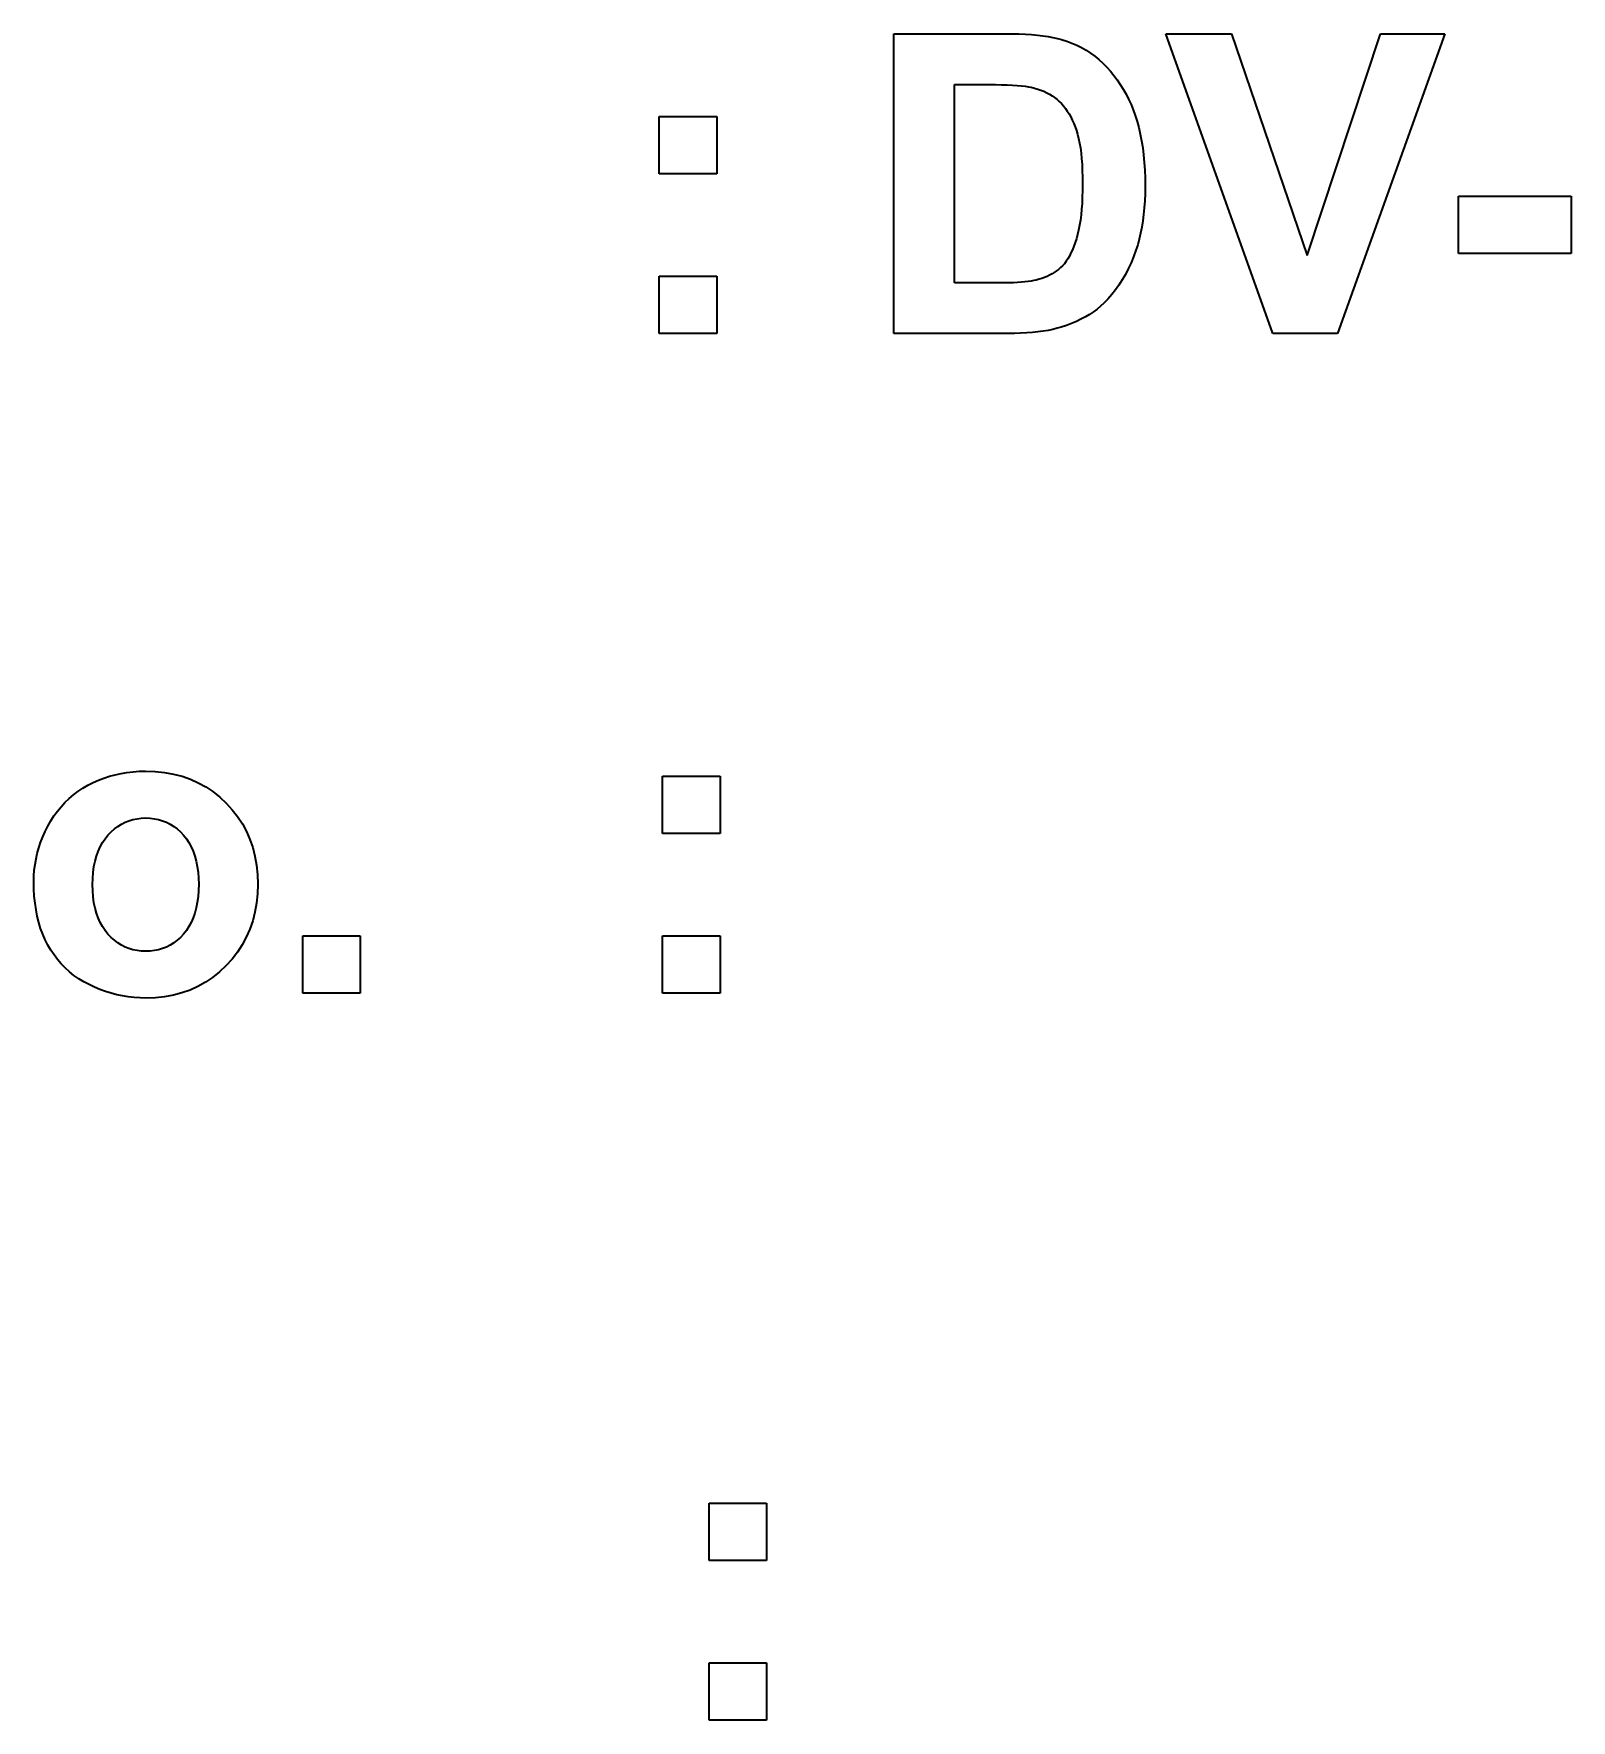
# Model space of a CAD drawing. Extents: x 23 to 587, y 4 to 413.
# Drawn here: x 242.432 to 246.281, y 157.381 to 161.601 of the extents above; entities that cross this region are included whole.
import ezdxf

# ---------------------------------------------------------------- set-up
doc = ezdxf.new("R2010")
doc.units = 0
doc.layers.get('0').update_dxf_attribs({"lineweight": 13})

# ---------------------------------------------------------------- blocks, each defined once
blk = doc.blocks.new('BLOCK7080')
at = {"color": 7, "lineweight": 35, "ltscale": 0.013839}
blk.add_line((-48.0608, 42.1655), (-47.5073, 42.1655), dxfattribs=at)
at = {"color": 7, "lineweight": 35, "ltscale": 0.0375}
blk.add_line((-48.0608, 40.6655), (-48.0608, 42.1655), dxfattribs=at)
at = {"color": 7, "lineweight": 35, "ltscale": 0.000914029}
blk.add_line((-47.5073, 42.1655), (-47.4707, 42.1652), dxfattribs=at)
at = {"color": 7, "lineweight": 35, "ltscale": 0.000869638}
blk.add_line((-47.4707, 42.1652), (-47.436, 42.1643), dxfattribs=at)
at = {"color": 7, "lineweight": 35, "ltscale": 0.000825704}
blk.add_line((-47.436, 42.1643), (-47.403, 42.1629), dxfattribs=at)
at = {"color": 7, "lineweight": 35, "ltscale": 0.000782098}
blk.add_line((-47.403, 42.1629), (-47.3718, 42.1609), dxfattribs=at)
at = {"color": 7, "lineweight": 35, "ltscale": 0.000738868}
blk.add_line((-47.3718, 42.1609), (-47.3423, 42.1583), dxfattribs=at)
at = {"color": 7, "lineweight": 35, "ltscale": 0.000695893}
blk.add_line((-47.3423, 42.1583), (-47.3147, 42.1552), dxfattribs=at)
at = {"color": 7, "lineweight": 35, "ltscale": 0.000653438}
blk.add_line((-47.3147, 42.1552), (-47.2888, 42.1514), dxfattribs=at)
at = {"color": 7, "lineweight": 35, "ltscale": 0.000612078}
blk.add_line((-47.2888, 42.1514), (-47.2647, 42.1471), dxfattribs=at)
at = {"color": 7, "lineweight": 35, "ltscale": 0.00057102}
blk.add_line((-47.2647, 42.1471), (-47.2424, 42.1423), dxfattribs=at)
at = {"color": 7, "lineweight": 35, "ltscale": 0.000531008}
blk.add_line((-47.2424, 42.1423), (-47.2218, 42.1368), dxfattribs=at)
at = {"color": 7, "lineweight": 35, "ltscale": 0.000683476}
blk.add_line((-47.2218, 42.1368), (-47.1958, 42.1284), dxfattribs=at)
at = {"color": 7, "lineweight": 35, "ltscale": 0.000675441}
blk.add_line((-47.1958, 42.1284), (-47.1705, 42.1189), dxfattribs=at)
at = {"color": 7, "lineweight": 35, "ltscale": 0.000669538}
blk.add_line((-47.1705, 42.1189), (-47.146, 42.1081), dxfattribs=at)
at = {"color": 7, "lineweight": 35, "ltscale": 0.008211}
blk.add_line((-46.7, 42.1655), (-46.3716, 42.1655), dxfattribs=at)
at = {"color": 7, "lineweight": 35, "ltscale": 0.039824}
blk.add_line((-46.1638, 40.6655), (-46.7, 42.1655), dxfattribs=at)
at = {"color": 7, "lineweight": 35, "ltscale": 0.029332}
blk.add_line((-46.3716, 42.1655), (-45.992, 41.0553), dxfattribs=at)
at = {"color": 7, "lineweight": 35, "ltscale": 0.029234}
blk.add_line((-45.992, 41.0553), (-45.6246, 42.1655), dxfattribs=at)
at = {"color": 7, "lineweight": 35, "ltscale": 0.039832}
blk.add_line((-45.3033, 42.1655), (-45.8405, 40.6655), dxfattribs=at)
at = {"color": 7, "lineweight": 35, "ltscale": 0.008032}
blk.add_line((-45.6246, 42.1655), (-45.3033, 42.1655), dxfattribs=at)
at = {"color": 7, "lineweight": 35, "ltscale": 0.000665157}
blk.add_line((-47.146, 42.1081), (-47.1223, 42.0961), dxfattribs=at)
at = {"color": 7, "lineweight": 35, "ltscale": 0.000662859}
blk.add_line((-47.1223, 42.0961), (-47.0993, 42.0829), dxfattribs=at)
at = {"color": 7, "lineweight": 35, "ltscale": 0.000662476}
blk.add_line((-47.0993, 42.0829), (-47.0771, 42.0684), dxfattribs=at)
at = {"color": 7, "lineweight": 35, "ltscale": 0.000663985}
blk.add_line((-47.0771, 42.0684), (-47.0556, 42.0528), dxfattribs=at)
at = {"color": 7, "lineweight": 35, "ltscale": 0.000667388}
blk.add_line((-47.0556, 42.0528), (-47.0349, 42.036), dxfattribs=at)
at = {"color": 7, "lineweight": 35, "ltscale": 0.000672653}
blk.add_line((-47.0349, 42.036), (-47.0149, 42.0179), dxfattribs=at)
at = {"color": 7, "lineweight": 35, "ltscale": 0.000679618}
blk.add_line((-47.0149, 42.0179), (-46.9957, 41.9987), dxfattribs=at)
at = {"color": 7, "lineweight": 35, "ltscale": 0.000684486}
blk.add_line((-46.9957, 41.9987), (-46.9773, 41.9784), dxfattribs=at)
at = {"color": 7, "lineweight": 35, "ltscale": 0.000686684}
blk.add_line((-46.9773, 41.9784), (-46.9599, 41.9572), dxfattribs=at)
at = {"color": 7, "lineweight": 35, "ltscale": 0.00068997}
blk.add_line((-46.9599, 41.9572), (-46.9433, 41.9351), dxfattribs=at)
at = {"color": 7, "lineweight": 35, "ltscale": 0.024838}
blk.add_line((-47.758, 40.9182), (-47.758, 41.9117), dxfattribs=at)
at = {"color": 7, "lineweight": 35, "ltscale": 0.003402}
blk.add_line((-47.758, 41.9117), (-47.6219, 41.9117), dxfattribs=at)
at = {"color": 7, "lineweight": 35, "ltscale": 0.000895507}
blk.add_line((-47.6219, 41.9117), (-47.5861, 41.9116), dxfattribs=at)
at = {"color": 7, "lineweight": 35, "ltscale": 0.000834718}
blk.add_line((-47.5861, 41.9116), (-47.5527, 41.9112), dxfattribs=at)
at = {"color": 7, "lineweight": 35, "ltscale": 0.000774008}
blk.add_line((-47.5527, 41.9112), (-47.5217, 41.9104), dxfattribs=at)
at = {"color": 7, "lineweight": 35, "ltscale": 0.000713244}
blk.add_line((-47.5217, 41.9104), (-47.4932, 41.9094), dxfattribs=at)
at = {"color": 7, "lineweight": 35, "ltscale": 0.000652906}
blk.add_line((-47.4932, 41.9094), (-47.4671, 41.9081), dxfattribs=at)
at = {"color": 7, "lineweight": 35, "ltscale": 0.000592403}
blk.add_line((-47.4671, 41.9081), (-47.4435, 41.9066), dxfattribs=at)
at = {"color": 7, "lineweight": 35, "ltscale": 0.000532289}
blk.add_line((-47.4435, 41.9066), (-47.4223, 41.9047), dxfattribs=at)
at = {"color": 7, "lineweight": 35, "ltscale": 0.00047247}
blk.add_line((-47.4223, 41.9047), (-47.4035, 41.9026), dxfattribs=at)
at = {"color": 7, "lineweight": 35, "ltscale": 0.000413027}
blk.add_line((-47.4035, 41.9026), (-47.3872, 41.9001), dxfattribs=at)
at = {"color": 7, "lineweight": 35, "ltscale": 0.000354345}
blk.add_line((-47.3872, 41.9001), (-47.3733, 41.8974), dxfattribs=at)
at = {"color": 7, "lineweight": 35, "ltscale": 0.000429045}
blk.add_line((-47.3733, 41.8974), (-47.3566, 41.8934), dxfattribs=at)
at = {"color": 7, "lineweight": 35, "ltscale": 0.000419252}
blk.add_line((-47.3566, 41.8934), (-47.3405, 41.8887), dxfattribs=at)
at = {"color": 7, "lineweight": 35, "ltscale": 0.000409987}
blk.add_line((-47.3405, 41.8887), (-47.325, 41.8833), dxfattribs=at)
at = {"color": 7, "lineweight": 35, "ltscale": 0.000402146}
blk.add_line((-47.325, 41.8833), (-47.3101, 41.8773), dxfattribs=at)
at = {"color": 7, "lineweight": 35, "ltscale": 0.000395555}
blk.add_line((-47.3101, 41.8773), (-47.2958, 41.8705), dxfattribs=at)
at = {"color": 7, "lineweight": 35, "ltscale": 0.000389678}
blk.add_line((-47.2958, 41.8705), (-47.282, 41.8631), dxfattribs=at)
at = {"color": 7, "lineweight": 35, "ltscale": 0.000695151}
blk.add_line((-46.9433, 41.9351), (-46.9276, 41.9122), dxfattribs=at)
at = {"color": 7, "lineweight": 35, "ltscale": 0.000701646}
blk.add_line((-46.9276, 41.9122), (-46.9128, 41.8883), dxfattribs=at)
at = {"color": 7, "lineweight": 35, "ltscale": 0.000709384}
blk.add_line((-46.9128, 41.8883), (-46.8989, 41.8636), dxfattribs=at)
at = {"color": 7, "lineweight": 35, "ltscale": 0.00038532}
blk.add_line((-47.282, 41.8631), (-47.2689, 41.8551), dxfattribs=at)
at = {"color": 7, "lineweight": 35, "ltscale": 0.000382072}
blk.add_line((-47.2689, 41.8551), (-47.2564, 41.8463), dxfattribs=at)
at = {"color": 7, "lineweight": 35, "ltscale": 0.000380369}
blk.add_line((-47.2564, 41.8463), (-47.2444, 41.8369), dxfattribs=at)
at = {"color": 7, "lineweight": 35, "ltscale": 0.000379753}
blk.add_line((-47.2444, 41.8369), (-47.2331, 41.8268), dxfattribs=at)
at = {"color": 7, "lineweight": 35, "ltscale": 0.000382492}
blk.add_line((-47.2331, 41.8268), (-47.2223, 41.816), dxfattribs=at)
at = {"color": 7, "lineweight": 35, "ltscale": 0.000389437}
blk.add_line((-47.2223, 41.816), (-47.212, 41.8043), dxfattribs=at)
at = {"color": 7, "lineweight": 35, "ltscale": 0.000397154}
blk.add_line((-47.212, 41.8043), (-47.2021, 41.7918), dxfattribs=at)
at = {"color": 7, "lineweight": 35, "ltscale": 0.000406272}
blk.add_line((-47.2021, 41.7918), (-47.1928, 41.7785), dxfattribs=at)
at = {"color": 7, "lineweight": 35, "ltscale": 0.000718211}
blk.add_line((-46.8989, 41.8636), (-46.886, 41.8379), dxfattribs=at)
at = {"color": 7, "lineweight": 35, "ltscale": 0.000728511}
blk.add_line((-46.886, 41.8379), (-46.8739, 41.8114), dxfattribs=at)
at = {"color": 7, "lineweight": 35, "ltscale": 0.000740196}
blk.add_line((-46.8739, 41.8114), (-46.8627, 41.784), dxfattribs=at)
at = {"color": 7, "lineweight": 35, "ltscale": 0.000752815}
blk.add_line((-46.8627, 41.784), (-46.8525, 41.7557), dxfattribs=at)
at = {"color": 7, "lineweight": 35, "ltscale": 0.007188}
for p, q in [((-49.2355, 41.7521), (-48.948, 41.7521)), ((-49.2355, 41.4646), (-49.2355, 41.7521)), ((-48.948, 41.7521), (-48.948, 41.4646)), ((-48.948, 41.4646), (-49.2355, 41.4646)), ((-45.2348, 41.0655), (-45.2348, 41.3531)), ((-44.67, 41.3531), (-44.67, 41.0655)), ((-49.2355, 40.953), (-48.948, 40.953)), ((-49.2355, 40.6655), (-49.2355, 40.953)), ((-48.948, 40.953), (-48.948, 40.6655)), ((-48.948, 40.6655), (-49.2355, 40.6655)), ((-49.2185, 38.4503), (-48.9309, 38.4503)), ((-49.2185, 38.1628), (-49.2185, 38.4503)), ((-48.9309, 38.4503), (-48.9309, 38.1628)), ((-48.9309, 38.1628), (-49.2185, 38.1628)), ((-51.0203, 37.6512), (-50.7328, 37.6512)), ((-51.0203, 37.3637), (-51.0203, 37.6512)), ((-50.7328, 37.6512), (-50.7328, 37.3637)), ((-49.2185, 37.6512), (-48.9309, 37.6512)), ((-49.2185, 37.3637), (-49.2185, 37.6512)), ((-48.9309, 37.6512), (-48.9309, 37.3637)), ((-50.7328, 37.3637), (-51.0203, 37.3637)), ((-48.9309, 37.3637), (-49.2185, 37.3637)), ((-48.9862, 34.8116), (-48.6987, 34.8116)), ((-48.9862, 34.5241), (-48.9862, 34.8116)), ((-48.6987, 34.8116), (-48.6987, 34.5241)), ((-48.6987, 34.5241), (-48.9862, 34.5241)), ((-48.9862, 34.0125), (-48.6987, 34.0125)), ((-48.9862, 33.725), (-48.9862, 34.0125)), ((-48.6987, 34.0125), (-48.6987, 33.725)), ((-48.6987, 33.725), (-48.9862, 33.725))]:
    blk.add_line(p, q, dxfattribs=at)
at = {"color": 7, "lineweight": 35, "ltscale": 0.000416288}
blk.add_line((-47.1928, 41.7785), (-47.184, 41.7644), dxfattribs=at)
at = {"color": 7, "lineweight": 35, "ltscale": 0.000427894}
blk.add_line((-47.184, 41.7644), (-47.1756, 41.7494), dxfattribs=at)
at = {"color": 7, "lineweight": 35, "ltscale": 0.000440304}
blk.add_line((-47.1756, 41.7494), (-47.1678, 41.7337), dxfattribs=at)
at = {"color": 7, "lineweight": 35, "ltscale": 0.000453319}
blk.add_line((-47.1678, 41.7337), (-47.1604, 41.7171), dxfattribs=at)
at = {"color": 7, "lineweight": 35, "ltscale": 0.000467672}
blk.add_line((-47.1604, 41.7171), (-47.1535, 41.6997), dxfattribs=at)
at = {"color": 7, "lineweight": 35, "ltscale": 0.000482224}
blk.add_line((-47.1535, 41.6997), (-47.1471, 41.6815), dxfattribs=at)
at = {"color": 7, "lineweight": 35, "ltscale": 0.000771583}
blk.add_line((-46.8525, 41.7557), (-46.8431, 41.7263), dxfattribs=at)
at = {"color": 7, "lineweight": 35, "ltscale": 0.000796858}
blk.add_line((-46.8431, 41.7263), (-46.8348, 41.6955), dxfattribs=at)
at = {"color": 7, "lineweight": 35, "ltscale": 0.000507435}
blk.add_line((-47.1471, 41.6815), (-47.1413, 41.6621), dxfattribs=at)
at = {"color": 7, "lineweight": 35, "ltscale": 0.000541983}
blk.add_line((-47.1413, 41.6621), (-47.1361, 41.641), dxfattribs=at)
at = {"color": 7, "lineweight": 35, "ltscale": 0.000578035}
for p, q in [((-47.1361, 41.641), (-47.1315, 41.6184)), ((-52.01, 38.1367), (-51.9954, 38.1546))]:
    blk.add_line(p, q, dxfattribs=at)
at = {"color": 7, "lineweight": 35, "ltscale": 0.000615438}
blk.add_line((-47.1315, 41.6184), (-47.1275, 41.5941), dxfattribs=at)
at = {"color": 7, "lineweight": 35, "ltscale": 0.000823477}
blk.add_line((-46.8348, 41.6955), (-46.8274, 41.6634), dxfattribs=at)
at = {"color": 7, "lineweight": 35, "ltscale": 0.000851304}
blk.add_line((-46.8274, 41.6634), (-46.821, 41.63), dxfattribs=at)
at = {"color": 7, "lineweight": 35, "ltscale": 0.000879773}
blk.add_line((-46.821, 41.63), (-46.8156, 41.5952), dxfattribs=at)
at = {"color": 7, "lineweight": 35, "ltscale": 0.000652842}
blk.add_line((-47.1275, 41.5941), (-47.1241, 41.5682), dxfattribs=at)
at = {"color": 7, "lineweight": 35, "ltscale": 0.000691255}
blk.add_line((-47.1241, 41.5682), (-47.1214, 41.5407), dxfattribs=at)
at = {"color": 7, "lineweight": 35, "ltscale": 0.00073021}
blk.add_line((-47.1214, 41.5407), (-47.1192, 41.5115), dxfattribs=at)
at = {"color": 7, "lineweight": 35, "ltscale": 0.000910052}
blk.add_line((-46.8156, 41.5952), (-46.8112, 41.559), dxfattribs=at)
at = {"color": 7, "lineweight": 35, "ltscale": 0.000940465}
blk.add_line((-46.8112, 41.559), (-46.8078, 41.5216), dxfattribs=at)
at = {"color": 7, "lineweight": 35, "ltscale": 0.000769605}
blk.add_line((-47.1192, 41.5115), (-47.1177, 41.4808), dxfattribs=at)
at = {"color": 7, "lineweight": 35, "ltscale": 0.00080943}
blk.add_line((-47.1177, 41.4808), (-47.1167, 41.4484), dxfattribs=at)
at = {"color": 7, "lineweight": 35, "ltscale": 0.000849559}
blk.add_line((-47.1167, 41.4484), (-47.1164, 41.4145), dxfattribs=at)
at = {"color": 7, "lineweight": 35, "ltscale": 0.000972018}
blk.add_line((-46.8078, 41.5216), (-46.8053, 41.4828), dxfattribs=at)
at = {"color": 7, "lineweight": 35, "ltscale": 0.001004}
blk.add_line((-46.8053, 41.4828), (-46.8038, 41.4426), dxfattribs=at)
at = {"color": 7, "lineweight": 35, "ltscale": 0.000815152}
blk.add_line((-47.1167, 41.3804), (-47.1177, 41.3478), dxfattribs=at)
at = {"color": 7, "lineweight": 35, "ltscale": 0.000851484}
blk.add_line((-47.1164, 41.4145), (-47.1167, 41.3804), dxfattribs=at)
at = {"color": 7, "lineweight": 35, "ltscale": 0.000888346}
blk.add_line((-46.8038, 41.3646), (-46.8052, 41.3291), dxfattribs=at)
at = {"color": 7, "lineweight": 35, "ltscale": 0.001037}
blk.add_line((-46.8038, 41.4426), (-46.8033, 41.4012), dxfattribs=at)
at = {"color": 7, "lineweight": 35, "ltscale": 0.000913322}
blk.add_line((-46.8033, 41.4012), (-46.8038, 41.3646), dxfattribs=at)
at = {"color": 7, "lineweight": 35, "ltscale": 0.000708321}
blk.add_line((-47.1214, 41.287), (-47.1241, 41.2588), dxfattribs=at)
at = {"color": 7, "lineweight": 35, "ltscale": 0.000743898}
blk.add_line((-47.1192, 41.3167), (-47.1214, 41.287), dxfattribs=at)
at = {"color": 7, "lineweight": 35, "ltscale": 0.000779143}
blk.add_line((-47.1177, 41.3478), (-47.1192, 41.3167), dxfattribs=at)
at = {"color": 7, "lineweight": 35, "ltscale": 0.000840456}
blk.add_line((-46.8075, 41.2946), (-46.8107, 41.2612), dxfattribs=at)
at = {"color": 7, "lineweight": 35, "ltscale": 0.000863648}
blk.add_line((-46.8052, 41.3291), (-46.8075, 41.2946), dxfattribs=at)
at = {"color": 7, "lineweight": 35, "ltscale": 0.01412}
for p, q in [((-45.2348, 41.3531), (-44.67, 41.3531)), ((-44.67, 41.0655), (-45.2348, 41.0655))]:
    blk.add_line(p, q, dxfattribs=at)
at = {"color": 7, "lineweight": 35, "ltscale": 0.000606483}
blk.add_line((-47.1315, 41.2068), (-47.1361, 41.183), dxfattribs=at)
at = {"color": 7, "lineweight": 35, "ltscale": 0.000639922}
blk.add_line((-47.1275, 41.2321), (-47.1315, 41.2068), dxfattribs=at)
at = {"color": 7, "lineweight": 35, "ltscale": 0.000673671}
blk.add_line((-47.1241, 41.2588), (-47.1275, 41.2321), dxfattribs=at)
at = {"color": 7, "lineweight": 35, "ltscale": 0.000774447}
blk.add_line((-46.8199, 41.1973), (-46.8259, 41.1669), dxfattribs=at)
at = {"color": 7, "lineweight": 35, "ltscale": 0.000795225}
blk.add_line((-46.8149, 41.2287), (-46.8199, 41.1973), dxfattribs=at)
at = {"color": 7, "lineweight": 35, "ltscale": 0.000817587}
blk.add_line((-46.8107, 41.2612), (-46.8149, 41.2287), dxfattribs=at)
at = {"color": 7, "lineweight": 35, "ltscale": 0.000490823}
blk.add_line((-47.1535, 41.1201), (-47.1601, 41.1017), dxfattribs=at)
at = {"color": 7, "lineweight": 35, "ltscale": 0.000514273}
blk.add_line((-47.1471, 41.1397), (-47.1535, 41.1201), dxfattribs=at)
at = {"color": 7, "lineweight": 35, "ltscale": 0.00054223}
blk.add_line((-47.1413, 41.1606), (-47.1471, 41.1397), dxfattribs=at)
at = {"color": 7, "lineweight": 35, "ltscale": 0.000573873}
blk.add_line((-47.1361, 41.183), (-47.1413, 41.1606), dxfattribs=at)
at = {"color": 7, "lineweight": 35, "ltscale": 0.000717009}
blk.add_line((-46.8406, 41.1092), (-46.8494, 41.0819), dxfattribs=at)
at = {"color": 7, "lineweight": 35, "ltscale": 0.000735296}
blk.add_line((-46.8328, 41.1376), (-46.8406, 41.1092), dxfattribs=at)
at = {"color": 7, "lineweight": 35, "ltscale": 0.000753977}
blk.add_line((-46.8259, 41.1669), (-46.8328, 41.1376), dxfattribs=at)
at = {"color": 7, "lineweight": 35, "ltscale": 0.000365265}
blk.add_line((-47.1989, 41.0265), (-47.2077, 41.0148), dxfattribs=at)
at = {"color": 7, "lineweight": 35, "ltscale": 0.000383105}
blk.add_line((-47.1904, 41.0392), (-47.1989, 41.0265), dxfattribs=at)
at = {"color": 7, "lineweight": 35, "ltscale": 0.00040258}
blk.add_line((-47.1823, 41.0531), (-47.1904, 41.0392), dxfattribs=at)
at = {"color": 7, "lineweight": 35, "ltscale": 0.000423106}
blk.add_line((-47.1746, 41.0682), (-47.1823, 41.0531), dxfattribs=at)
at = {"color": 7, "lineweight": 35, "ltscale": 0.000444589}
blk.add_line((-47.1672, 41.0844), (-47.1746, 41.0682), dxfattribs=at)
at = {"color": 7, "lineweight": 35, "ltscale": 0.000467323}
blk.add_line((-47.1601, 41.1017), (-47.1672, 41.0844), dxfattribs=at)
at = {"color": 7, "lineweight": 35, "ltscale": 0.000834514}
blk.add_line((-46.8611, 41.0498), (-46.8738, 41.0189), dxfattribs=at)
at = {"color": 7, "lineweight": 35, "ltscale": 0.000854905}
blk.add_line((-46.8494, 41.0819), (-46.8611, 41.0498), dxfattribs=at)
at = {"color": 7, "lineweight": 35, "ltscale": 0.000375335}
blk.add_line((-47.3342, 40.9365), (-47.3487, 40.9325), dxfattribs=at)
at = {"color": 7, "lineweight": 35, "ltscale": 0.000366632}
blk.add_line((-47.3202, 40.9409), (-47.3342, 40.9365), dxfattribs=at)
at = {"color": 7, "lineweight": 35, "ltscale": 0.000359242}
blk.add_line((-47.3068, 40.9459), (-47.3202, 40.9409), dxfattribs=at)
at = {"color": 7, "lineweight": 35, "ltscale": 0.000352175}
blk.add_line((-47.2938, 40.9514), (-47.3068, 40.9459), dxfattribs=at)
at = {"color": 7, "lineweight": 35, "ltscale": 0.000346017}
blk.add_line((-47.2813, 40.9573), (-47.2938, 40.9514), dxfattribs=at)
at = {"color": 7, "lineweight": 35, "ltscale": 0.0003407}
blk.add_line((-47.2693, 40.9638), (-47.2813, 40.9573), dxfattribs=at)
at = {"color": 7, "lineweight": 35, "ltscale": 0.000336091}
blk.add_line((-47.2579, 40.9709), (-47.2693, 40.9638), dxfattribs=at)
at = {"color": 7, "lineweight": 35, "ltscale": 0.000332564}
blk.add_line((-47.2469, 40.9784), (-47.2579, 40.9709), dxfattribs=at)
at = {"color": 7, "lineweight": 35, "ltscale": 0.000329907}
blk.add_line((-47.2364, 40.9864), (-47.2469, 40.9784), dxfattribs=at)
at = {"color": 7, "lineweight": 35, "ltscale": 0.000328308}
blk.add_line((-47.2264, 40.9949), (-47.2364, 40.9864), dxfattribs=at)
at = {"color": 7, "lineweight": 35, "ltscale": 0.000334227}
blk.add_line((-47.2169, 41.0043), (-47.2264, 40.9949), dxfattribs=at)
at = {"color": 7, "lineweight": 35, "ltscale": 0.000348723}
blk.add_line((-47.2077, 41.0148), (-47.2169, 41.0043), dxfattribs=at)
at = {"color": 7, "lineweight": 35, "ltscale": 0.000782221}
blk.add_line((-46.9021, 40.9609), (-46.9177, 40.9338), dxfattribs=at)
at = {"color": 7, "lineweight": 35, "ltscale": 0.00079811}
blk.add_line((-46.8875, 40.9893), (-46.9021, 40.9609), dxfattribs=at)
at = {"color": 7, "lineweight": 35, "ltscale": 0.000815353}
blk.add_line((-46.8738, 41.0189), (-46.8875, 40.9893), dxfattribs=at)
at = {"color": 7, "lineweight": 35, "ltscale": 0.005653}
blk.add_line((-47.5319, 40.9182), (-47.758, 40.9182), dxfattribs=at)
at = {"color": 7, "lineweight": 35, "ltscale": 0.00061686}
blk.add_line((-47.5072, 40.9183), (-47.5319, 40.9182), dxfattribs=at)
at = {"color": 7, "lineweight": 35, "ltscale": 0.000581448}
blk.add_line((-47.4839, 40.9188), (-47.5072, 40.9183), dxfattribs=at)
at = {"color": 7, "lineweight": 35, "ltscale": 0.000546369}
blk.add_line((-47.4621, 40.9195), (-47.4839, 40.9188), dxfattribs=at)
at = {"color": 7, "lineweight": 35, "ltscale": 0.000511595}
blk.add_line((-47.4417, 40.9205), (-47.4621, 40.9195), dxfattribs=at)
at = {"color": 7, "lineweight": 35, "ltscale": 0.000476604}
blk.add_line((-47.4226, 40.9218), (-47.4417, 40.9205), dxfattribs=at)
at = {"color": 7, "lineweight": 35, "ltscale": 0.000441976}
blk.add_line((-47.405, 40.9234), (-47.4226, 40.9218), dxfattribs=at)
at = {"color": 7, "lineweight": 35, "ltscale": 0.000407589}
blk.add_line((-47.3888, 40.9252), (-47.405, 40.9234), dxfattribs=at)
at = {"color": 7, "lineweight": 35, "ltscale": 0.000373545}
blk.add_line((-47.374, 40.9274), (-47.3888, 40.9252), dxfattribs=at)
at = {"color": 7, "lineweight": 35, "ltscale": 0.000339806}
blk.add_line((-47.3607, 40.9298), (-47.374, 40.9274), dxfattribs=at)
at = {"color": 7, "lineweight": 35, "ltscale": 0.000306599}
blk.add_line((-47.3487, 40.9325), (-47.3607, 40.9298), dxfattribs=at)
at = {"color": 7, "lineweight": 35, "ltscale": 0.000736191}
blk.add_line((-46.9702, 40.8599), (-46.9896, 40.8378), dxfattribs=at)
at = {"color": 7, "lineweight": 35, "ltscale": 0.000745116}
blk.add_line((-46.9517, 40.8833), (-46.9702, 40.8599), dxfattribs=at)
at = {"color": 7, "lineweight": 35, "ltscale": 0.000755339}
blk.add_line((-46.9342, 40.9079), (-46.9517, 40.8833), dxfattribs=at)
at = {"color": 7, "lineweight": 35, "ltscale": 0.000767619}
blk.add_line((-46.9177, 40.9338), (-46.9342, 40.9079), dxfattribs=at)
at = {"color": 7, "lineweight": 35, "ltscale": 0.000588423}
blk.add_line((-47.0623, 40.7739), (-47.0819, 40.7609), dxfattribs=at)
at = {"color": 7, "lineweight": 35, "ltscale": 0.000575179}
blk.add_line((-47.0438, 40.7876), (-47.0623, 40.7739), dxfattribs=at)
at = {"color": 7, "lineweight": 35, "ltscale": 0.000564102}
blk.add_line((-47.0263, 40.8019), (-47.0438, 40.7876), dxfattribs=at)
at = {"color": 7, "lineweight": 35, "ltscale": 0.000553845}
blk.add_line((-47.01, 40.8169), (-47.0263, 40.8019), dxfattribs=at)
at = {"color": 7, "lineweight": 35, "ltscale": 0.000729822}
blk.add_line((-46.9896, 40.8378), (-47.01, 40.8169), dxfattribs=at)
at = {"color": 7, "lineweight": 35, "ltscale": 0.000597617}
blk.add_line((-47.2657, 40.6858), (-47.2891, 40.681), dxfattribs=at)
at = {"color": 7, "lineweight": 35, "ltscale": 0.00056828}
blk.add_line((-47.2436, 40.6912), (-47.2657, 40.6858), dxfattribs=at)
at = {"color": 7, "lineweight": 35, "ltscale": 0.000539685}
blk.add_line((-47.2229, 40.6972), (-47.2436, 40.6912), dxfattribs=at)
at = {"color": 7, "lineweight": 35, "ltscale": 0.000693223}
blk.add_line((-47.1966, 40.7061), (-47.2229, 40.6972), dxfattribs=at)
at = {"color": 7, "lineweight": 35, "ltscale": 0.000673208}
blk.add_line((-47.1714, 40.7157), (-47.1966, 40.7061), dxfattribs=at)
at = {"color": 7, "lineweight": 35, "ltscale": 0.000653877}
blk.add_line((-47.1474, 40.726), (-47.1714, 40.7157), dxfattribs=at)
at = {"color": 7, "lineweight": 35, "ltscale": 0.000635414}
blk.add_line((-47.1245, 40.737), (-47.1474, 40.726), dxfattribs=at)
at = {"color": 7, "lineweight": 35, "ltscale": 0.000618443}
blk.add_line((-47.1026, 40.7486), (-47.1245, 40.737), dxfattribs=at)
at = {"color": 7, "lineweight": 35, "ltscale": 0.000602768}
blk.add_line((-47.0819, 40.7609), (-47.1026, 40.7486), dxfattribs=at)
at = {"color": 7, "lineweight": 35, "ltscale": 0.014248}
blk.add_line((-47.4909, 40.6655), (-48.0608, 40.6655), dxfattribs=at)
at = {"color": 7, "lineweight": 35, "ltscale": 0.000822114}
blk.add_line((-47.458, 40.6658), (-47.4909, 40.6655), dxfattribs=at)
at = {"color": 7, "lineweight": 35, "ltscale": 0.000788855}
blk.add_line((-47.4265, 40.6667), (-47.458, 40.6658), dxfattribs=at)
at = {"color": 7, "lineweight": 35, "ltscale": 0.000755567}
blk.add_line((-47.3963, 40.6683), (-47.4265, 40.6667), dxfattribs=at)
at = {"color": 7, "lineweight": 35, "ltscale": 0.000722949}
blk.add_line((-47.3675, 40.6706), (-47.3963, 40.6683), dxfattribs=at)
at = {"color": 7, "lineweight": 35, "ltscale": 0.000690717}
blk.add_line((-47.34, 40.6734), (-47.3675, 40.6706), dxfattribs=at)
at = {"color": 7, "lineweight": 35, "ltscale": 0.000659213}
blk.add_line((-47.3139, 40.6769), (-47.34, 40.6734), dxfattribs=at)
at = {"color": 7, "lineweight": 35, "ltscale": 0.000628095}
blk.add_line((-47.2891, 40.681), (-47.3139, 40.6769), dxfattribs=at)
at = {"color": 7, "lineweight": 35, "ltscale": 0.008083}
blk.add_line((-45.8405, 40.6655), (-46.1638, 40.6655), dxfattribs=at)
at = {"color": 7, "lineweight": 35, "ltscale": 0.000732184}
blk.add_line((-52.1215, 38.3895), (-52.0962, 38.4043), dxfattribs=at)
at = {"color": 7, "lineweight": 35, "ltscale": 0.000735478}
blk.add_line((-52.0962, 38.4043), (-52.07, 38.4177), dxfattribs=at)
at = {"color": 7, "lineweight": 35, "ltscale": 0.000734076}
blk.add_line((-52.07, 38.4177), (-52.0432, 38.4297), dxfattribs=at)
at = {"color": 7, "lineweight": 35, "ltscale": 0.000734312}
blk.add_line((-52.0432, 38.4297), (-52.0158, 38.4403), dxfattribs=at)
at = {"color": 7, "lineweight": 35, "ltscale": 0.000736584}
blk.add_line((-52.0158, 38.4403), (-51.9878, 38.4495), dxfattribs=at)
at = {"color": 7, "lineweight": 35, "ltscale": 0.000740946}
blk.add_line((-51.9878, 38.4495), (-51.9592, 38.4572), dxfattribs=at)
at = {"color": 7, "lineweight": 35, "ltscale": 0.000747198}
blk.add_line((-51.9592, 38.4572), (-51.93, 38.4636), dxfattribs=at)
at = {"color": 7, "lineweight": 35, "ltscale": 0.000755549}
blk.add_line((-51.93, 38.4636), (-51.9002, 38.4685), dxfattribs=at)
at = {"color": 7, "lineweight": 35, "ltscale": 0.000765409}
blk.add_line((-51.9002, 38.4685), (-51.8698, 38.4721), dxfattribs=at)
at = {"color": 7, "lineweight": 35, "ltscale": 0.00077731}
blk.add_line((-51.8698, 38.4721), (-51.8388, 38.4742), dxfattribs=at)
at = {"color": 7, "lineweight": 35, "ltscale": 0.000790603}
blk.add_line((-51.8388, 38.4742), (-51.8071, 38.4749), dxfattribs=at)
at = {"color": 7, "lineweight": 35, "ltscale": 0.001211}
blk.add_line((-51.8071, 38.4749), (-51.7587, 38.4733), dxfattribs=at)
at = {"color": 7, "lineweight": 35, "ltscale": 0.001172}
blk.add_line((-51.7587, 38.4733), (-51.7121, 38.4685), dxfattribs=at)
at = {"color": 7, "lineweight": 35, "ltscale": 0.001139}
blk.add_line((-51.7121, 38.4685), (-51.6672, 38.4605), dxfattribs=at)
at = {"color": 7, "lineweight": 35, "ltscale": 0.001113}
blk.add_line((-51.6672, 38.4605), (-51.6241, 38.4493), dxfattribs=at)
at = {"color": 7, "lineweight": 35, "ltscale": 0.001094}
blk.add_line((-51.6241, 38.4493), (-51.5828, 38.4348), dxfattribs=at)
at = {"color": 7, "lineweight": 35, "ltscale": 0.001082}
for p, q in [((-51.5828, 38.4348), (-51.5433, 38.4172)), ((-51.3463, 38.2473), (-51.3226, 38.2111))]:
    blk.add_line(p, q, dxfattribs=at)
at = {"color": 7, "lineweight": 35, "ltscale": 0.001078}
for p, q in [((-51.5433, 38.4172), (-51.5055, 38.3964)), ((-51.3226, 38.2111), (-51.3021, 38.1731)), ((-51.545, 37.3975), (-51.5842, 37.3797))]:
    blk.add_line(p, q, dxfattribs=at)
at = {"color": 7, "lineweight": 35, "ltscale": 0.000714538}
blk.add_line((-52.2109, 38.3178), (-52.1903, 38.3376), dxfattribs=at)
at = {"color": 7, "lineweight": 35, "ltscale": 0.000715281}
blk.add_line((-52.1903, 38.3376), (-52.1686, 38.3562), dxfattribs=at)
at = {"color": 7, "lineweight": 35, "ltscale": 0.000718162}
blk.add_line((-52.1686, 38.3562), (-52.1456, 38.3735), dxfattribs=at)
at = {"color": 7, "lineweight": 35, "ltscale": 0.000723996}
blk.add_line((-52.1456, 38.3735), (-52.1215, 38.3895), dxfattribs=at)
at = {"color": 7, "lineweight": 35, "ltscale": 0.001081}
for p, q in [((-51.5055, 38.3964), (-51.4696, 38.3724)), ((-51.3021, 38.1731), (-51.2848, 38.1335))]:
    blk.add_line(p, q, dxfattribs=at)
at = {"color": 7, "lineweight": 35, "ltscale": 0.001092}
for p, q in [((-51.4696, 38.3724), (-51.4354, 38.3452)), ((-51.2848, 38.1335), (-51.2706, 38.0922)), ((-51.2852, 37.6846), (-51.3027, 37.6446))]:
    blk.add_line(p, q, dxfattribs=at)
at = {"color": 7, "lineweight": 35, "ltscale": 0.001111}
for p, q in [((-51.4354, 38.3452), (-51.403, 38.3147)), ((-51.403, 38.3147), (-51.373, 38.2819))]:
    blk.add_line(p, q, dxfattribs=at)
at = {"color": 7, "lineweight": 35, "ltscale": 0.000738415}
blk.add_line((-52.2815, 38.2258), (-52.2656, 38.2507), dxfattribs=at)
at = {"color": 7, "lineweight": 35, "ltscale": 0.000728727}
blk.add_line((-52.2656, 38.2507), (-52.2486, 38.2744), dxfattribs=at)
at = {"color": 7, "lineweight": 35, "ltscale": 0.000721625}
blk.add_line((-52.2486, 38.2744), (-52.2303, 38.2967), dxfattribs=at)
at = {"color": 7, "lineweight": 35, "ltscale": 0.000716919}
blk.add_line((-52.2303, 38.2967), (-52.2109, 38.3178), dxfattribs=at)
at = {"color": 7, "lineweight": 35, "ltscale": 0.000529101}
blk.add_line((-51.8704, 38.2328), (-51.8497, 38.2371), dxfattribs=at)
at = {"color": 7, "lineweight": 35, "ltscale": 0.000539641}
blk.add_line((-51.8497, 38.2371), (-51.8283, 38.2397), dxfattribs=at)
at = {"color": 7, "lineweight": 35, "ltscale": 0.000554286}
blk.add_line((-51.8283, 38.2397), (-51.8061, 38.2406), dxfattribs=at)
at = {"color": 7, "lineweight": 35, "ltscale": 0.000554136}
blk.add_line((-51.8061, 38.2406), (-51.784, 38.2397), dxfattribs=at)
at = {"color": 7, "lineweight": 35, "ltscale": 0.000539243}
blk.add_line((-51.784, 38.2397), (-51.7626, 38.2371), dxfattribs=at)
at = {"color": 7, "lineweight": 35, "ltscale": 0.000528538}
blk.add_line((-51.7626, 38.2371), (-51.7419, 38.2328), dxfattribs=at)
at = {"color": 7, "lineweight": 35, "ltscale": 0.001093}
for p, q in [((-51.373, 38.2819), (-51.3463, 38.2473)), ((-51.3234, 37.6062), (-51.3472, 37.5696))]:
    blk.add_line(p, q, dxfattribs=at)
at = {"color": 7, "lineweight": 35, "ltscale": 0.000740594}
blk.add_line((-52.3216, 38.1457), (-52.3096, 38.1727), dxfattribs=at)
at = {"color": 7, "lineweight": 35, "ltscale": 0.000751476}
blk.add_line((-52.3096, 38.1727), (-52.2962, 38.1996), dxfattribs=at)
at = {"color": 7, "lineweight": 35, "ltscale": 0.0007505}
blk.add_line((-52.2962, 38.1996), (-52.2815, 38.2258), dxfattribs=at)
at = {"color": 7, "lineweight": 35, "ltscale": 0.000566289}
for p, q in [((-51.9954, 38.1546), (-51.9797, 38.1709)), ((-51.9797, 37.6431), (-51.9954, 37.6594))]:
    blk.add_line(p, q, dxfattribs=at)
at = {"color": 7, "lineweight": 35, "ltscale": 0.000549699}
blk.add_line((-51.9797, 38.1709), (-51.9633, 38.1856), dxfattribs=at)
at = {"color": 7, "lineweight": 35, "ltscale": 0.000536271}
for p, q in [((-51.9633, 38.1856), (-51.9461, 38.1985)), ((-51.9461, 37.6156), (-51.9633, 37.6284))]:
    blk.add_line(p, q, dxfattribs=at)
at = {"color": 7, "lineweight": 35, "ltscale": 0.000526485}
blk.add_line((-51.9461, 38.1985), (-51.9283, 38.2096), dxfattribs=at)
at = {"color": 7, "lineweight": 35, "ltscale": 0.000521019}
blk.add_line((-51.9283, 38.2096), (-51.9097, 38.2191), dxfattribs=at)
at = {"color": 7, "lineweight": 35, "ltscale": 0.000519515}
for p, q in [((-51.9097, 38.2191), (-51.8904, 38.2268)), ((-51.8904, 37.5872), (-51.9097, 37.5949))]:
    blk.add_line(p, q, dxfattribs=at)
at = {"color": 7, "lineweight": 35, "ltscale": 0.000522197}
blk.add_line((-51.8904, 38.2268), (-51.8704, 38.2328), dxfattribs=at)
at = {"color": 7, "lineweight": 35, "ltscale": 0.000521288}
blk.add_line((-51.7419, 38.2328), (-51.7219, 38.2268), dxfattribs=at)
at = {"color": 7, "lineweight": 35, "ltscale": 0.000518448}
for p, q in [((-51.7219, 38.2268), (-51.7026, 38.2191)), ((-51.7026, 37.5949), (-51.7219, 37.5872))]:
    blk.add_line(p, q, dxfattribs=at)
at = {"color": 7, "lineweight": 35, "ltscale": 0.00051966}
blk.add_line((-51.7026, 38.2191), (-51.6841, 38.2096), dxfattribs=at)
at = {"color": 7, "lineweight": 35, "ltscale": 0.000525193}
blk.add_line((-51.6841, 38.2096), (-51.6663, 38.1985), dxfattribs=at)
at = {"color": 7, "lineweight": 35, "ltscale": 0.000534594}
for p, q in [((-51.6663, 38.1985), (-51.6493, 38.1856)), ((-51.6493, 37.6284), (-51.6663, 37.6156))]:
    blk.add_line(p, q, dxfattribs=at)
at = {"color": 7, "lineweight": 35, "ltscale": 0.000548001}
blk.add_line((-51.6493, 38.1856), (-51.633, 38.1709), dxfattribs=at)
at = {"color": 7, "lineweight": 35, "ltscale": 0.000564714}
for p, q in [((-51.633, 38.1709), (-51.6173, 38.1546)), ((-51.6173, 37.6594), (-51.633, 37.6431))]:
    blk.add_line(p, q, dxfattribs=at)
at = {"color": 7, "lineweight": 35, "ltscale": 0.000576276}
blk.add_line((-51.6173, 38.1546), (-51.6029, 38.1367), dxfattribs=at)
at = {"color": 7, "lineweight": 35, "ltscale": 0.00071798}
blk.add_line((-52.3492, 38.0633), (-52.3414, 38.0909), dxfattribs=at)
at = {"color": 7, "lineweight": 35, "ltscale": 0.000723593}
blk.add_line((-52.3414, 38.0909), (-52.3322, 38.1184), dxfattribs=at)
at = {"color": 7, "lineweight": 35, "ltscale": 0.000731305}
blk.add_line((-52.3322, 38.1184), (-52.3216, 38.1457), dxfattribs=at)
at = {"color": 7, "lineweight": 35, "ltscale": 0.000636117}
for p, q in [((-52.053, 38.0497), (-52.0445, 38.0737)), ((-52.0445, 37.7403), (-52.053, 37.7643))]:
    blk.add_line(p, q, dxfattribs=at)
at = {"color": 7, "lineweight": 35, "ltscale": 0.000615064}
for p, q in [((-52.0445, 38.0737), (-52.0345, 38.0962)), ((-52.0345, 37.7178), (-52.0445, 37.7403))]:
    blk.add_line(p, q, dxfattribs=at)
at = {"color": 7, "lineweight": 35, "ltscale": 0.000598294}
blk.add_line((-52.0345, 38.0962), (-52.023, 38.1172), dxfattribs=at)
at = {"color": 7, "lineweight": 35, "ltscale": 0.00058562}
blk.add_line((-52.023, 38.1172), (-52.01, 38.1367), dxfattribs=at)
at = {"color": 7, "lineweight": 35, "ltscale": 0.000583059}
blk.add_line((-51.6029, 38.1367), (-51.5899, 38.1173), dxfattribs=at)
at = {"color": 7, "lineweight": 35, "ltscale": 0.000595047}
blk.add_line((-51.5899, 38.1173), (-51.5785, 38.0964), dxfattribs=at)
at = {"color": 7, "lineweight": 35, "ltscale": 0.000610972}
blk.add_line((-51.5785, 38.0964), (-51.5686, 38.0741), dxfattribs=at)
at = {"color": 7, "lineweight": 35, "ltscale": 0.000631286}
blk.add_line((-51.5686, 38.0741), (-51.5602, 38.0503), dxfattribs=at)
at = {"color": 7, "lineweight": 35, "ltscale": 0.00111}
blk.add_line((-51.2706, 38.0922), (-51.2596, 38.0492), dxfattribs=at)
at = {"color": 7, "lineweight": 35, "ltscale": 0.000710065}
blk.add_line((-52.364, 37.9793), (-52.3605, 38.0075), dxfattribs=at)
at = {"color": 7, "lineweight": 35, "ltscale": 0.000710828}
blk.add_line((-52.3605, 38.0075), (-52.3555, 38.0355), dxfattribs=at)
at = {"color": 7, "lineweight": 35, "ltscale": 0.000713342}
blk.add_line((-52.3555, 38.0355), (-52.3492, 38.0633), dxfattribs=at)
at = {"color": 7, "lineweight": 35, "ltscale": 0.00072017}
blk.add_line((-52.0691, 37.9686), (-52.0652, 37.9972), dxfattribs=at)
at = {"color": 7, "lineweight": 35, "ltscale": 0.000689158}
blk.add_line((-52.0652, 37.9972), (-52.0599, 38.0242), dxfattribs=at)
at = {"color": 7, "lineweight": 35, "ltscale": 0.000660766}
blk.add_line((-52.0599, 38.0242), (-52.053, 38.0497), dxfattribs=at)
at = {"color": 7, "lineweight": 35, "ltscale": 0.000655308}
blk.add_line((-51.5602, 38.0503), (-51.5533, 38.025), dxfattribs=at)
at = {"color": 7, "lineweight": 35, "ltscale": 0.000682254}
blk.add_line((-51.5533, 38.025), (-51.548, 37.9982), dxfattribs=at)
at = {"color": 7, "lineweight": 35, "ltscale": 0.000712512}
blk.add_line((-51.548, 37.9982), (-51.5442, 37.97), dxfattribs=at)
at = {"color": 7, "lineweight": 35, "ltscale": 0.001135}
blk.add_line((-51.2596, 38.0492), (-51.2517, 38.0045), dxfattribs=at)
at = {"color": 7, "lineweight": 35, "ltscale": 0.001165}
blk.add_line((-51.2517, 38.0045), (-51.247, 37.9581), dxfattribs=at)
at = {"color": 7, "lineweight": 35, "ltscale": 0.000713945}
blk.add_line((-52.3668, 37.9224), (-52.3661, 37.9509), dxfattribs=at)
at = {"color": 7, "lineweight": 35, "ltscale": 0.000922195}
blk.add_line((-52.3661, 37.8855), (-52.3668, 37.9224), dxfattribs=at)
at = {"color": 7, "lineweight": 35, "ltscale": 0.000711504}
blk.add_line((-52.3661, 37.9509), (-52.364, 37.9793), dxfattribs=at)
at = {"color": 7, "lineweight": 35, "ltscale": 0.000789505}
blk.add_line((-52.0721, 37.907), (-52.0714, 37.9386), dxfattribs=at)
at = {"color": 7, "lineweight": 35, "ltscale": 0.000789855}
blk.add_line((-52.0714, 37.8754), (-52.0721, 37.907), dxfattribs=at)
at = {"color": 7, "lineweight": 35, "ltscale": 0.000753679}
blk.add_line((-52.0714, 37.9386), (-52.0691, 37.9686), dxfattribs=at)
at = {"color": 7, "lineweight": 35, "ltscale": 0.000744926}
blk.add_line((-51.5442, 37.97), (-51.5419, 37.9402), dxfattribs=at)
at = {"color": 7, "lineweight": 35, "ltscale": 0.000779958}
blk.add_line((-51.5419, 37.9402), (-51.5411, 37.9091), dxfattribs=at)
at = {"color": 7, "lineweight": 35, "ltscale": 0.000799402}
blk.add_line((-51.5411, 37.9091), (-51.5419, 37.8771), dxfattribs=at)
at = {"color": 7, "lineweight": 35, "ltscale": 0.001202}
blk.add_line((-51.247, 37.9581), (-51.2454, 37.9101), dxfattribs=at)
at = {"color": 7, "lineweight": 35, "ltscale": 0.001213}
blk.add_line((-51.2454, 37.9101), (-51.247, 37.8616), dxfattribs=at)
at = {"color": 7, "lineweight": 35, "ltscale": 0.000895347}
blk.add_line((-52.364, 37.8497), (-52.3661, 37.8855), dxfattribs=at)
at = {"color": 7, "lineweight": 35, "ltscale": 0.000869652}
blk.add_line((-52.3605, 37.8151), (-52.364, 37.8497), dxfattribs=at)
at = {"color": 7, "lineweight": 35, "ltscale": 0.000846027}
blk.add_line((-52.3555, 37.7816), (-52.3605, 37.8151), dxfattribs=at)
at = {"color": 7, "lineweight": 35, "ltscale": 0.000753704}
blk.add_line((-52.0691, 37.8454), (-52.0714, 37.8754), dxfattribs=at)
at = {"color": 7, "lineweight": 35, "ltscale": 0.000720146}
blk.add_line((-52.0652, 37.8168), (-52.0691, 37.8454), dxfattribs=at)
at = {"color": 7, "lineweight": 35, "ltscale": 0.000688814}
blk.add_line((-52.0599, 37.7898), (-52.0652, 37.8168), dxfattribs=at)
at = {"color": 7, "lineweight": 35, "ltscale": 0.000695351}
blk.add_line((-51.548, 37.8178), (-51.5533, 37.7905), dxfattribs=at)
at = {"color": 7, "lineweight": 35, "ltscale": 0.000727628}
blk.add_line((-51.5442, 37.8467), (-51.548, 37.8178), dxfattribs=at)
at = {"color": 7, "lineweight": 35, "ltscale": 0.000762426}
blk.add_line((-51.5419, 37.8771), (-51.5442, 37.8467), dxfattribs=at)
at = {"color": 7, "lineweight": 35, "ltscale": 0.001145}
blk.add_line((-51.2518, 37.8148), (-51.2597, 37.7697), dxfattribs=at)
at = {"color": 7, "lineweight": 35, "ltscale": 0.001176}
blk.add_line((-51.247, 37.8616), (-51.2518, 37.8148), dxfattribs=at)
at = {"color": 7, "lineweight": 35, "ltscale": 0.00082379}
blk.add_line((-52.3492, 37.7493), (-52.3555, 37.7816), dxfattribs=at)
at = {"color": 7, "lineweight": 35, "ltscale": 0.000803927}
blk.add_line((-52.3414, 37.7181), (-52.3492, 37.7493), dxfattribs=at)
at = {"color": 7, "lineweight": 35, "ltscale": 0.000661128}
blk.add_line((-52.053, 37.7643), (-52.0599, 37.7898), dxfattribs=at)
at = {"color": 7, "lineweight": 35, "ltscale": 0.00061795}
blk.add_line((-51.5686, 37.7406), (-51.5785, 37.718), dxfattribs=at)
at = {"color": 7, "lineweight": 35, "ltscale": 0.000639925}
blk.add_line((-51.5602, 37.7648), (-51.5686, 37.7406), dxfattribs=at)
at = {"color": 7, "lineweight": 35, "ltscale": 0.000666003}
blk.add_line((-51.5533, 37.7905), (-51.5602, 37.7648), dxfattribs=at)
at = {"color": 7, "lineweight": 35, "ltscale": 0.00112}
blk.add_line((-51.2597, 37.7697), (-51.2709, 37.7263), dxfattribs=at)
at = {"color": 7, "lineweight": 35, "ltscale": 0.000786106}
blk.add_line((-52.3322, 37.688), (-52.3414, 37.7181), dxfattribs=at)
at = {"color": 7, "lineweight": 35, "ltscale": 0.000770184}
blk.add_line((-52.3216, 37.6591), (-52.3322, 37.688), dxfattribs=at)
at = {"color": 7, "lineweight": 35, "ltscale": 0.000756696}
blk.add_line((-52.3096, 37.6313), (-52.3216, 37.6591), dxfattribs=at)
at = {"color": 7, "lineweight": 35, "ltscale": 0.000597965}
blk.add_line((-52.023, 37.6968), (-52.0345, 37.7178), dxfattribs=at)
at = {"color": 7, "lineweight": 35, "ltscale": 0.000585931}
blk.add_line((-52.01, 37.6773), (-52.023, 37.6968), dxfattribs=at)
at = {"color": 7, "lineweight": 35, "ltscale": 0.000578016}
blk.add_line((-51.9954, 37.6594), (-52.01, 37.6773), dxfattribs=at)
at = {"color": 7, "lineweight": 35, "ltscale": 0.000577152}
blk.add_line((-51.6029, 37.6774), (-51.6173, 37.6594), dxfattribs=at)
at = {"color": 7, "lineweight": 35, "ltscale": 0.000585598}
blk.add_line((-51.5899, 37.6969), (-51.6029, 37.6774), dxfattribs=at)
at = {"color": 7, "lineweight": 35, "ltscale": 0.000599414}
blk.add_line((-51.5785, 37.718), (-51.5899, 37.6969), dxfattribs=at)
at = {"color": 7, "lineweight": 35, "ltscale": 0.001089}
blk.add_line((-51.3027, 37.6446), (-51.3234, 37.6062), dxfattribs=at)
at = {"color": 7, "lineweight": 35, "ltscale": 0.001103}
blk.add_line((-51.2709, 37.7263), (-51.2852, 37.6846), dxfattribs=at)
at = {"color": 7, "lineweight": 35, "ltscale": 0.000746022}
blk.add_line((-52.2962, 37.6047), (-52.3096, 37.6313), dxfattribs=at)
at = {"color": 7, "lineweight": 35, "ltscale": 0.000736016}
blk.add_line((-52.2815, 37.5792), (-52.2962, 37.6047), dxfattribs=at)
at = {"color": 7, "lineweight": 35, "ltscale": 0.000726201}
blk.add_line((-52.2654, 37.555), (-52.2815, 37.5792), dxfattribs=at)
at = {"color": 7, "lineweight": 35, "ltscale": 0.000549715}
blk.add_line((-51.9633, 37.6284), (-51.9797, 37.6431), dxfattribs=at)
at = {"color": 7, "lineweight": 35, "ltscale": 0.000526472}
blk.add_line((-51.9283, 37.6044), (-51.9461, 37.6156), dxfattribs=at)
at = {"color": 7, "lineweight": 35, "ltscale": 0.00052086}
blk.add_line((-51.9097, 37.5949), (-51.9283, 37.6044), dxfattribs=at)
at = {"color": 7, "lineweight": 35, "ltscale": 0.000522305}
blk.add_line((-51.8704, 37.5812), (-51.8904, 37.5872), dxfattribs=at)
at = {"color": 7, "lineweight": 35, "ltscale": 0.000529025}
blk.add_line((-51.8497, 37.5769), (-51.8704, 37.5812), dxfattribs=at)
at = {"color": 7, "lineweight": 35, "ltscale": 0.000539638}
blk.add_line((-51.8283, 37.5743), (-51.8497, 37.5769), dxfattribs=at)
at = {"color": 7, "lineweight": 35, "ltscale": 0.000554302}
blk.add_line((-51.8061, 37.5734), (-51.8283, 37.5743), dxfattribs=at)
at = {"color": 7, "lineweight": 35, "ltscale": 0.000554152}
blk.add_line((-51.784, 37.5743), (-51.8061, 37.5734), dxfattribs=at)
at = {"color": 7, "lineweight": 35, "ltscale": 0.00053924}
blk.add_line((-51.7626, 37.5769), (-51.784, 37.5743), dxfattribs=at)
at = {"color": 7, "lineweight": 35, "ltscale": 0.000528462}
blk.add_line((-51.7419, 37.5812), (-51.7626, 37.5769), dxfattribs=at)
at = {"color": 7, "lineweight": 35, "ltscale": 0.000521396}
blk.add_line((-51.7219, 37.5872), (-51.7419, 37.5812), dxfattribs=at)
at = {"color": 7, "lineweight": 35, "ltscale": 0.000519501}
blk.add_line((-51.6841, 37.6044), (-51.7026, 37.5949), dxfattribs=at)
at = {"color": 7, "lineweight": 35, "ltscale": 0.00052518}
blk.add_line((-51.6663, 37.6156), (-51.6841, 37.6044), dxfattribs=at)
at = {"color": 7, "lineweight": 35, "ltscale": 0.000548018}
blk.add_line((-51.633, 37.6431), (-51.6493, 37.6284), dxfattribs=at)
at = {"color": 7, "lineweight": 35, "ltscale": 0.001105}
blk.add_line((-51.3472, 37.5696), (-51.3743, 37.5346), dxfattribs=at)
at = {"color": 7, "lineweight": 35, "ltscale": 0.000719567}
blk.add_line((-52.248, 37.532), (-52.2654, 37.555), dxfattribs=at)
at = {"color": 7, "lineweight": 35, "ltscale": 0.000715316}
blk.add_line((-52.2293, 37.5104), (-52.248, 37.532), dxfattribs=at)
at = {"color": 7, "lineweight": 35, "ltscale": 0.000714207}
blk.add_line((-52.2094, 37.4899), (-52.2293, 37.5104), dxfattribs=at)
at = {"color": 7, "lineweight": 35, "ltscale": 0.000715635}
blk.add_line((-52.1881, 37.4708), (-52.2094, 37.4899), dxfattribs=at)
at = {"color": 7, "lineweight": 35, "ltscale": 0.001122}
blk.add_line((-51.4045, 37.5013), (-51.4372, 37.4705), dxfattribs=at)
at = {"color": 7, "lineweight": 35, "ltscale": 0.001124}
blk.add_line((-51.3743, 37.5346), (-51.4045, 37.5013), dxfattribs=at)
at = {"color": 7, "lineweight": 35, "ltscale": 0.000720306}
blk.add_line((-52.1656, 37.4528), (-52.1881, 37.4708), dxfattribs=at)
at = {"color": 7, "lineweight": 35, "ltscale": 0.00072745}
blk.add_line((-52.1417, 37.4362), (-52.1656, 37.4528), dxfattribs=at)
at = {"color": 7, "lineweight": 35, "ltscale": 0.000737634}
blk.add_line((-52.1165, 37.4208), (-52.1417, 37.4362), dxfattribs=at)
at = {"color": 7, "lineweight": 35, "ltscale": 0.000750221}
blk.add_line((-52.0901, 37.4067), (-52.1165, 37.4208), dxfattribs=at)
at = {"color": 7, "lineweight": 35, "ltscale": 0.000753049}
blk.add_line((-52.0628, 37.3938), (-52.0901, 37.4067), dxfattribs=at)
at = {"color": 7, "lineweight": 35, "ltscale": 0.000745575}
blk.add_line((-52.0353, 37.3824), (-52.0628, 37.3938), dxfattribs=at)
at = {"color": 7, "lineweight": 35, "ltscale": 0.001077}
blk.add_line((-51.5074, 37.4186), (-51.545, 37.3975), dxfattribs=at)
at = {"color": 7, "lineweight": 35, "ltscale": 0.001085}
for p, q in [((-51.4715, 37.4429), (-51.5074, 37.4186)), ((-51.5842, 37.3797), (-51.6251, 37.3651))]:
    blk.add_line(p, q, dxfattribs=at)
at = {"color": 7, "lineweight": 35, "ltscale": 0.0011}
blk.add_line((-51.4372, 37.4705), (-51.4715, 37.4429), dxfattribs=at)
at = {"color": 7, "lineweight": 35, "ltscale": 0.000739744}
blk.add_line((-52.0075, 37.3722), (-52.0353, 37.3824), dxfattribs=at)
at = {"color": 7, "lineweight": 35, "ltscale": 0.000735567}
blk.add_line((-51.9794, 37.3634), (-52.0075, 37.3722), dxfattribs=at)
at = {"color": 7, "lineweight": 35, "ltscale": 0.000732911}
blk.add_line((-51.951, 37.356), (-51.9794, 37.3634), dxfattribs=at)
at = {"color": 7, "lineweight": 35, "ltscale": 0.000731749}
blk.add_line((-51.9224, 37.3499), (-51.951, 37.356), dxfattribs=at)
at = {"color": 7, "lineweight": 35, "ltscale": 0.000732483}
blk.add_line((-51.8935, 37.3452), (-51.9224, 37.3499), dxfattribs=at)
at = {"color": 7, "lineweight": 35, "ltscale": 0.000734429}
blk.add_line((-51.8643, 37.3418), (-51.8935, 37.3452), dxfattribs=at)
at = {"color": 7, "lineweight": 35, "ltscale": 0.000738344}
blk.add_line((-51.8348, 37.3398), (-51.8643, 37.3418), dxfattribs=at)
at = {"color": 7, "lineweight": 35, "ltscale": 0.00074369}
blk.add_line((-51.8051, 37.3391), (-51.8348, 37.3398), dxfattribs=at)
at = {"color": 7, "lineweight": 35, "ltscale": 0.001187}
blk.add_line((-51.7576, 37.3408), (-51.8051, 37.3391), dxfattribs=at)
at = {"color": 7, "lineweight": 35, "ltscale": 0.001152}
blk.add_line((-51.7118, 37.3456), (-51.7576, 37.3408), dxfattribs=at)
at = {"color": 7, "lineweight": 35, "ltscale": 0.001123}
blk.add_line((-51.6676, 37.3537), (-51.7118, 37.3456), dxfattribs=at)
at = {"color": 7, "lineweight": 35, "ltscale": 0.001101}
blk.add_line((-51.6251, 37.3651), (-51.6676, 37.3537), dxfattribs=at)

msp = doc.modelspace()

# ---------------------------------------------------------------- block references
at = {"lineweight": 0, "xscale": 0.5, "yscale": 0.5, "zscale": 0.5}
msp.add_blockref('BLOCK7080', (268.6158, 140.5185), dxfattribs=at)

doc.saveas('drawing.dxf')
